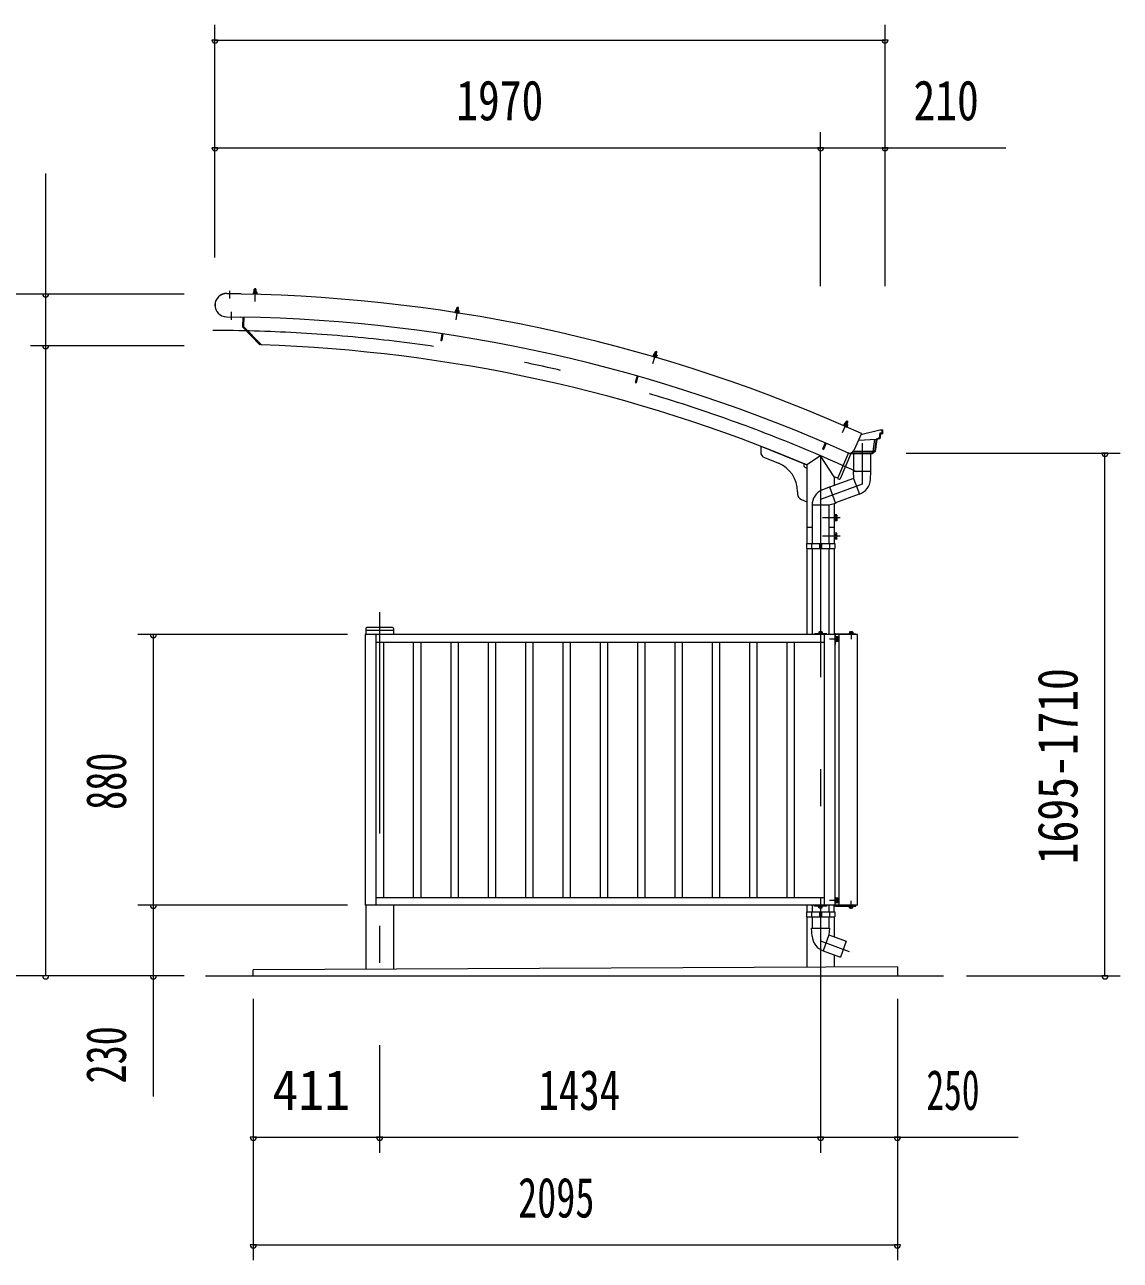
# Model space of a CAD drawing. Units: millimetres, scale not verified. Extents: x -26655 to 26659, y -10500 to 10500.
# Drawn here: x 10373 to 13937, y 870 to 4889 of the extents above; entities that cross this region are included whole.
import ezdxf
from ezdxf.enums import TextEntityAlignment as Align

# ---------------------------------------------------------------- set-up
doc = ezdxf.new("R2010")
doc.units = ezdxf.units.MM
doc.header["$LTSCALE"] = 60
doc.linetypes.add('USER3', pattern=[24, 12, -5, 2, -5])
for name, color, linetype, lineweight in [('0-2_1-05BOLD', 7, 'Continuous', 18), ('0-3_1-25CENTER', 3, 'USER3', 18), ('0-4_1-45THIN', 4, 'Continuous', 18), ('0-5_1-55DIM', 3, 'Continuous', 18)]:
    doc.layers.add(name, color=color, linetype=linetype, lineweight=lineweight)
doc.styles.add('ＭＳ ゴシック', font='')
doc.styles.get('ＭＳ ゴシック').set_extended_font_data('MS Gothic')

msp = doc.modelspace()

# ---------------------------------------------------------------- linework, layer by layer
at = {"layer": '0-2_1-05BOLD'}
for p, q in [((11117.6, 4019.91), (11127.39, 4019.65)), ((11119.59, 4019.36), (11119.47, 4014.86)), ((11119.49, 4019.86), (11119.71, 4028.01)), ((11120.74, 4028.98), (11119.71, 4028.01)), ((11125.71, 4027.85), (11119.71, 4028.01)), ((11124.74, 4028.87), (11120.74, 4028.98)), ((11125.71, 4027.85), (11124.74, 4028.87)), ((11125.36, 4019.2), (11125.25, 4014.71)), ((11125.49, 4019.7), (11125.71, 4027.85)), ((11127.39, 4019.65), (11128.25, 4019.12)), ((11128.25, 4019.12), (11128.13, 4014.63)), ((11030.61, 4014.24), (11077.3, 4013.3)), ((11077.31, 4013.8), (11030.62, 4014.74)), ((11077.31, 4013.8), (11077.29, 4012.7)), ((11116.11, 4014.95), (11116.07, 4013.45)), ((11116.07, 4013.45), (11128.57, 4013.12)), ((11116.55, 4013.44), (11116.5, 4011.84)), ((11128.09, 4013.13), (11128.05, 4011.53)), ((11029.1, 3938.65), (11075.79, 3937.72)), ((11773.28, 3954.08), (11773.04, 3952.5)), ((11773.04, 3952.5), (11784.44, 3950.71)), ((11773.05, 3955.64), (11785.4, 3953.7)), ((11775.16, 3960.37), (11784.84, 3958.85)), ((11777.07, 3959.56), (11776.37, 3955.12)), ((11777.03, 3960.07), (11778.3, 3968.13)), ((11784.22, 3967.19), (11778.3, 3968.13)), ((11782.77, 3958.66), (11782.07, 3954.22)), ((11782.96, 3959.14), (11784.22, 3967.19)), ((11784.69, 3952.29), (11784.44, 3950.71)), ((11784.84, 3958.85), (11785.62, 3958.21)), ((11785.62, 3958.21), (11784.92, 3953.77)), ((11785.4, 3953.7), (11785.16, 3952.22)), ((11029.09, 3938.15), (11075.78, 3937.22)), ((11075.79, 3937.71), (11075.78, 3937.22)), ((11082.59, 3937.58), (11081.96, 3906.27)), ((11138.3, 3847.62), (11081.96, 3906.27)), ((11085.78, 3937.52), (11085.19, 3907.53)), ((11143.44, 3846.89), (11085.19, 3907.53)), ((11733.02, 3882.74), (11729.76, 3860.99)), ((11140.61, 3849.84), (11138.3, 3847.62)), ((12421.44, 3816.29), (12423.72, 3824.11)), ((12429.48, 3822.43), (12423.72, 3824.11)), ((12427.19, 3814.61), (12429.48, 3822.43)), ((12416.91, 3812.4), (12416.49, 3810.96)), ((12416.49, 3810.96), (12428.49, 3807.45)), ((12416.95, 3810.83), (12416.5, 3809.29)), ((12416.5, 3809.29), (12427.58, 3806.05)), ((12419.61, 3816.82), (12429.02, 3814.07)), ((12421.4, 3815.77), (12420.14, 3811.46)), ((12426.95, 3814.15), (12425.68, 3809.84)), ((12428.03, 3807.59), (12427.58, 3806.05)), ((12429.71, 3813.34), (12428.45, 3809.03)), ((12429.02, 3814.07), (12429.71, 3813.34)), ((12367.86, 3745.26), (12361.82, 3724.1)), ((13036.87, 3586.06), (13036.23, 3584.59)), ((13036.23, 3584.59), (13046.8, 3579.95)), ((13037.04, 3587.62), (13036.44, 3586.25)), ((13036.44, 3586.25), (13047.88, 3581.23)), ((13037.04, 3587.62), (13048.49, 3582.6)), ((13039.28, 3591.55), (13037.47, 3587.43)), ((13040.28, 3591.66), (13039.28, 3591.55)), ((13041.92, 3590.39), (13040.12, 3586.27)), ((13042.02, 3590.89), (13045.3, 3598.36)), ((13050.79, 3595.95), (13045.3, 3598.36)), ((13047.21, 3588.07), (13045.41, 3583.95)), ((13047.45, 3581.42), (13046.8, 3579.95)), ((13047.52, 3588.48), (13050.79, 3595.95)), ((13048.49, 3582.6), (13047.88, 3581.23)), ((13094.49, 3558.68), (13069.76, 3503.99)), ((13084.67, 3536.97), (13142.77, 3540.95)), ((13136.66, 3540.53), (13131.37, 3500.67)), ((13142.77, 3540.95), (13137.55, 3501.67)), ((13152.81, 3543.64), (13142.77, 3540.95)), ((13154.93, 3559.67), (13152.81, 3543.64)), ((13161.55, 3559.67), (13154.93, 3559.67)), ((13161.55, 3559.67), (13161.55, 3569.67)), ((13163.85, 3557.37), (13163.85, 3569.67)), ((12767, 3517.89), (12917, 3457.25)), ((12767, 3517.89), (12767, 3499.02)), ((12976.82, 3528.6), (12968.12, 3508.39)), ((12968.12, 3508.39), (12971.06, 3507.13)), ((12979.76, 3527.34), (12971.06, 3507.13)), ((13131.37, 3500.67), (13067.7, 3500.67)), ((13137.55, 3501.67), (13128.55, 3494.67)), ((12779.51, 3480.48), (12824.48, 3462.29)), ((12961.55, 3486.67), (12917, 3457.25)), ((12917, 3457.25), (12917, 3200.67)), ((13006.1, 3418.49), (12961.55, 3486.67)), ((13052.57, 3495.79), (13016.99, 3413.12)), ((13059.13, 3490.79), (13025.13, 3411.8)), ((13052.57, 3495.79), (13058.09, 3493.42)), ((13059.63, 3495.59), (13063.76, 3492.37)), ((13062.23, 3496.48), (13064.55, 3494.67)), ((13129.34, 3492.37), (13063.76, 3492.37)), ((13128.55, 3494.67), (13064.55, 3494.67)), ((13069.05, 3492.67), (13069.05, 3435.05)), ((13124.05, 3492.67), (13124.05, 3435.05)), ((13006.1, 3418.49), (13006.1, 3390.14)), ((13067.55, 3435.05), (13069.05, 3413.05)), ((13125.55, 3435.05), (13067.55, 3435.05)), ((13123.79, 3409.25), (13125.56, 3435.05)), ((12966.76, 3375.54), (12990.4, 3386.02)), ((12990.4, 3386.02), (13010.24, 3331.51)), ((13069.05, 3413.05), (12990.92, 3384.61)), ((13016.99, 3413.12), (13022.5, 3410.75)), ((13069.05, 3413.05), (13087.86, 3361.36)), ((12887, 3369.58), (12887, 3362.86)), ((12899.51, 3344.32), (12917, 3337.25)), ((13087.58, 3361.26), (13009.73, 3332.93)), ((12989.05, 3325.4), (12934.05, 3325.4)), ((12934.05, 3325.1), (12934.05, 3200.67)), ((13010.24, 3331.52), (12989.05, 3325.4)), ((12989.05, 3325.4), (12989.06, 3200.67)), ((13006.1, 3330.32), (13006.1, 3200.67)), ((13008.1, 3295.17), (13006.1, 3295.17)), ((13008.1, 3274.17), (13006.1, 3274.17)), ((13008.1, 3295.17), (13008.1, 3274.17)), ((13014.2, 3294.49), (13008.1, 3294.49)), ((13014.2, 3289.58), (13008.1, 3289.58)), ((13014.2, 3279.76), (13008.1, 3279.76)), ((13015.1, 3292.92), (13014.2, 3294.49)), ((12917, 3254.67), (12934.05, 3254.67)), ((12989.05, 3254.67), (13006.1, 3254.67)), ((13014.2, 3234.49), (13008.1, 3234.49)), ((13014.2, 3229.58), (13008.1, 3229.58)), ((13014.2, 3219.76), (13008.1, 3219.76)), ((13015.1, 3232.92), (13014.2, 3234.49)), ((13015.1, 3216.42), (13015.1, 3232.92)), ((12915.41, 3200.67), (13007.7, 3200.67)), ((12917, 3184.67), (12917, 2904.67)), ((12932.45, 3200.67), (12932.45, 3184.67)), ((12934.05, 3184.67), (12934.05, 2904.67)), ((12958.5, 3200.67), (12958.5, 3184.67)), ((12958.5, 3192.67), (12964.6, 3192.67)), ((12964.6, 3200.67), (12964.6, 3184.67)), ((12989.05, 3184.67), (12989.05, 2904.67)), ((12990.65, 3200.67), (12990.65, 3184.67)), ((13008.1, 3214.17), (13006.1, 3214.17)), ((13006.1, 3184.67), (13006.1, 2904.67)), ((13007.7, 3200.67), (13007.7, 3184.67)), ((11480.55, 2904.67), (11480.55, 2024.67)), ((13008.55, 2904.67), (11480.55, 2904.67)), ((11483, 2924.67), (11483, 2904.67)), ((11483, 2919.67), (11572.1, 2919.67)), ((11569.1, 2927.67), (11486, 2927.67)), ((11515.55, 2904.67), (11515.55, 2024.67)), ((11572.1, 2924.67), (11572.1, 2904.67)), ((12941.55, 2907.87), (12941.55, 2904.67)), ((12981.55, 2907.87), (12941.55, 2907.87)), ((12955.3, 2909.47), (12955.3, 2907.87)), ((12956.65, 2913.47), (12966.45, 2913.47)), ((12958.66, 2912.97), (12958.66, 2909.47)), ((12964.44, 2912.97), (12964.44, 2909.47)), ((12966.45, 2913.47), (12967.32, 2912.97)), ((12967.32, 2912.97), (12967.32, 2909.47)), ((12973.55, 2904.67), (12973.55, 2024.67)), ((12981.55, 2907.87), (12981.55, 2904.67)), ((13009.3, 2903.67), (13009.3, 2872.87)), ((13010.9, 2898.17), (13009.3, 2898.17)), ((13082.3, 2904.67), (13010.3, 2904.67)), ((13010.9, 2898.17), (13010.9, 2881.17)), ((13012.9, 2897.47), (13010.9, 2897.47)), ((13018.4, 2895.97), (13018.4, 2883.37)), ((13022.3, 2024.67), (13022.3, 2904.67)), ((13054.85, 2909.47), (13067.35, 2909.47)), ((13054.85, 2909.47), (13054.85, 2907.87)), ((13056.2, 2913.47), (13055.33, 2912.97)), ((13055.33, 2912.97), (13055.33, 2909.47)), ((13058.21, 2912.97), (13058.21, 2909.47)), ((13063.99, 2912.97), (13063.99, 2909.47)), ((13067.35, 2909.47), (13067.35, 2907.87)), ((13082.3, 2024.67), (13082.3, 2904.67)), ((12973.55, 2879.67), (11515.55, 2879.67)), ((13008.55, 2872.87), (13009.3, 2872.87)), ((13010.9, 2881.17), (13009.3, 2881.17)), ((13012.9, 2889.67), (13010.9, 2891.67)), ((13010.9, 2889.67), (13012.9, 2887.67)), ((13017.71, 2893.42), (13012.9, 2893.42)), ((13017.71, 2885.92), (13012.9, 2885.92)), ((13017.71, 2882.16), (13012.9, 2882.16)), ((13018.4, 2883.37), (13017.71, 2882.16)), ((13008.55, 2056.47), (13009.3, 2056.47)), ((13009.3, 2025.67), (13009.3, 2056.47)), ((11483, 2024.67), (11483, 1816.42)), ((11515.55, 2049.67), (12973.55, 2049.67)), ((11572.1, 2024.67), (11572.1, 1816.85)), ((12917, 2024.67), (12917, 2002.67)), ((12934.05, 2024.67), (12934.05, 2002.67)), ((12955.3, 2019.87), (12955.3, 2021.47)), ((12955.3, 2019.87), (12967.8, 2019.87)), ((12955.78, 2016.38), (12955.78, 2019.87)), ((12956.65, 2015.87), (12955.78, 2016.38)), ((12958.66, 2016.38), (12958.66, 2019.87)), ((12964.44, 2016.38), (12964.44, 2019.87)), ((12967.8, 2019.87), (12967.8, 2021.47)), ((12981.55, 2021.47), (12981.55, 2024.67)), ((12989.05, 2024.67), (12989.05, 2002.67)), ((13006.1, 2002.67), (13006.1, 2024.67)), ((13010.9, 2048.17), (13009.3, 2048.17)), ((13010.9, 2031.17), (13009.3, 2031.17)), ((13082.3, 2024.67), (13010.3, 2024.67)), ((13010.9, 2031.17), (13010.9, 2048.17)), ((13010.9, 2039.67), (13012.9, 2041.67)), ((13012.9, 2039.67), (13010.9, 2037.67)), ((13012.9, 2031.87), (13010.9, 2031.87)), ((13017.71, 2047.18), (13012.9, 2047.18)), ((13017.71, 2043.42), (13012.9, 2043.42)), ((13017.71, 2035.92), (13012.9, 2035.92)), ((13018.4, 2045.97), (13017.71, 2047.18)), ((13018.4, 2033.37), (13018.4, 2045.97)), ((13054.85, 2019.87), (13054.85, 2021.47)), ((13054.85, 2019.87), (13067.35, 2019.87)), ((13055.33, 2016.38), (13055.33, 2019.87)), ((13056.2, 2015.87), (13055.33, 2016.38)), ((13058.21, 2016.38), (13058.21, 2019.87)), ((13063.99, 2016.38), (13063.99, 2019.87)), ((13067.35, 2019.87), (13067.35, 2021.47)), ((12915.41, 2002.67), (12915.41, 1986.67)), ((12915.41, 1986.67), (13007.7, 1986.67)), ((12917, 1986.67), (12917, 1823.27)), ((12932.45, 2002.67), (12932.45, 1986.67)), ((12934.05, 1986.67), (12934.05, 1949.76)), ((12958.5, 2002.67), (12958.5, 1986.67)), ((12958.5, 1994.67), (12964.6, 1994.67)), ((12964.6, 2002.67), (12964.6, 1986.67)), ((12989.05, 1986.67), (12989.05, 1949.76)), ((12990.65, 2002.67), (12990.65, 1986.67)), ((13006.1, 1986.67), (13006.1, 1921.56)), ((12932.55, 1949.76), (12990.56, 1949.76)), ((12934.31, 1923.97), (12932.55, 1949.76)), ((12989.05, 1927.76), (12970.24, 1876.08)), ((12970.52, 1875.98), (13026.63, 1855.56)), ((13006.1, 1863.03), (13006.1, 1823.69)), ((13211.55, 1824.67), (11116.55, 1814.67)), ((11116.55, 1794.67), (11116.55, 1814.67)), ((13211.55, 1824.67), (13211.55, 1794.67)), ((10961.55, 1794.67), (13361.55, 1794.67))]:
    msp.add_line(p, q, dxfattribs=at)
for points in [[(11117.6, 4019.91), (11116.71, 4019.43), (11116.59, 4014.94)], [(11116.11, 4014.95), (11128.61, 4014.62), (11128.57, 4013.12)], [(11773.05, 3955.64), (11772.81, 3954.16), (11785.16, 3952.22)], [(11775.16, 3960.37), (11774.21, 3960), (11773.52, 3955.56)], [(11784.22, 3967.19), (11783.39, 3968.34), (11779.44, 3968.96), (11778.3, 3968.13)], [(11729.86, 3883.22), (11726.59, 3861.46), (11729.76, 3860.99)], [(12429.48, 3822.43), (12428.8, 3823.67), (12424.97, 3824.79), (12423.72, 3824.11)], [(12416.91, 3812.4), (12428.91, 3808.89), (12428.49, 3807.45)], [(12419.61, 3816.82), (12418.63, 3816.58), (12417.37, 3812.27)], [(12364.78, 3746.13), (12358.75, 3724.98), (12361.82, 3724.1)], [(13040.28, 3591.66), (13049.26, 3587.72), (13049.85, 3586.91), (13048.05, 3582.79)], [(13050.79, 3595.95), (13050.28, 3597.26), (13046.61, 3598.87), (13045.3, 3598.36)], [(13163.85, 3569.67), (13154.95, 3569.67), (13092.68, 3554.67)], [(13144.85, 3539.13), (13139.71, 3500.44), (13129.34, 3492.37)], [(13163.85, 3557.37), (13156.95, 3557.37), (13154.88, 3541.82), (13144.85, 3539.13)], [(13015.1, 3292.92), (13015.1, 3276.42), (13014.2, 3274.85), (13008.1, 3274.85)], [(13008.1, 3214.17), (13008.1, 3235.17), (13006.1, 3235.17)], [(13015.1, 3216.42), (13014.2, 3214.85), (13008.1, 3214.85)], [(12915.41, 3200.67), (12915.41, 3184.67), (13007.7, 3184.67)], [(13008.55, 2904.67), (13008.55, 2024.67), (11480.55, 2024.67)], [(12955.3, 2909.47), (12967.8, 2909.47), (12967.8, 2907.87)], [(12956.65, 2913.47), (12955.78, 2912.97), (12955.78, 2909.47)], [(13010.3, 2907.87), (13076.1, 2907.87), (13076.1, 2904.67)], [(13012.9, 2897.47), (13012.9, 2881.87), (13010.9, 2881.87)], [(13018.4, 2895.97), (13017.71, 2897.18), (13012.9, 2897.18)], [(13056.2, 2913.47), (13066, 2913.47), (13066.88, 2912.97), (13066.88, 2909.47)], [(12981.55, 2021.47), (12941.55, 2021.47), (12941.55, 2024.67)], [(12956.65, 2015.87), (12966.45, 2015.87), (12967.32, 2016.38), (12967.32, 2019.87)], [(13010.3, 2021.47), (13076.1, 2021.47), (13076.1, 2024.67)], [(13012.9, 2031.87), (13012.9, 2047.47), (13010.9, 2047.47)], [(13018.4, 2033.37), (13017.71, 2032.17), (13012.9, 2032.17)], [(13056.2, 2015.87), (13066, 2015.87), (13066.88, 2016.38), (13066.88, 2019.87)], [(12915.41, 2002.67), (13007.7, 2002.67), (13007.7, 1986.67)], [(12990.55, 1949.76), (12989.05, 1927.76), (13045.44, 1907.24), (13026.63, 1855.56)]]:
    msp.add_lwpolyline(points, dxfattribs=at)
for centre, radius, start, end in [((11118.1, 4017.58), 2.32, 49.93085, 88.46228), ((11122.26, 4011.28), 8.51, 68.63316, 108.29361), ((11126.76, 4017.35), 2.32, 88.46228, 127.00851), ((11029.85, 3976.45), 38.3, 88.854, 268.854), ((11029.85, 3976.45), 37.8, 88.854, 268.854), ((10984.89, -1106.02), 5119.55, 65.66528, 88.9659), ((11775.36, 3957.99), 2.32, 42.54817, 81.07961), ((11778.68, 3951.2), 8.51, 61.25049, 100.91093), ((11783.92, 3956.65), 2.32, 81.07961, 119.62584), ((10984.89, -1106.02), 5044.55, 65.80466, 88.96758), ((10984.89, -1106.02), 4955.45, 67.05199, 88.16658), ((12419.51, 3814.44), 2.32, 35.1655, 73.69695), ((12421.93, 3807.28), 8.51, 53.86781, 93.52827), ((12427.82, 3812.01), 2.32, 73.69695, 112.24318), ((13039.87, 3589.31), 2.32, 27.78282, 66.31427), ((13041.35, 3581.9), 8.51, 46.48515, 86.1456), ((13047.81, 3585.83), 2.32, 66.31427, 104.8605), ((12787, 3499.02), 20, 180, 247.98738), ((13056.09, 3510.17), 15, 245.66849, 335.66833), ((12787, 3369.58), 100, 0, 67.98738), ((12917, 3457.25), 10, 157.98738, 270), ((13057.29, 3491.58), 2, 336.71333, 66.71333), ((10984.89, -1106.02), 4955.45, 65.78831, 65.92853), ((13023.29, 3412.59), 2, 246.71333, 336.71333), ((13068.92, 3413), 55, 289.83269, 356.09424), ((12907, 3362.86), 20, 180, 247.98738), ((12989.05, 3325.26), 55, 113.90668, 180.16823), ((13011.32, 3292.03), 3.78, 319.57169, 0), ((13001.32, 3284.67), 13.78, 339.1357, 20.8643), ((13011.32, 3277.31), 3.78, 0, 40.43115), ((13011.32, 3232.03), 3.78, 319.56883, 0), ((13001.32, 3224.67), 13.78, 339.13568, 20.86429), ((13011.32, 3217.31), 3.78, 0, 40.4283), ((11486, 2924.67), 3, 90, 180), ((11569.1, 2924.67), 3, 0, 90), ((12957.22, 2911.15), 2.32, 51.46857, 90), ((12961.55, 2904.96), 8.51, 70.17088, 109.83133), ((12965.88, 2911.15), 2.32, 90, 128.54623), ((13010.3, 2903.67), 4.2, 90, 166.21272), ((13010.3, 2903.67), 1, 90, 180), ((13015.53, 2895.3), 2.88, 319.27318, 360), ((13056.77, 2911.15), 2.32, 51.46857, 90), ((13061.1, 2904.96), 8.51, 70.17088, 109.83133), ((13065.43, 2911.15), 2.32, 90, 128.54623), ((13007.94, 2889.67), 10.46, 338.97459, 21.0237), ((13015.53, 2884.04), 2.88, 0, 40.72682), ((12957.22, 2018.19), 2.32, 270, 308.53143), ((12961.55, 2024.38), 8.51, 250.16867, 289.82912), ((12965.88, 2018.19), 2.32, 231.45377, 270), ((13010.3, 2025.67), 4.2, 193.78728, 270), ((13010.3, 2025.67), 1, 180, 270), ((13007.94, 2039.67), 10.46, 338.9763, 21.02541), ((13015.53, 2045.3), 2.88, 319.27318, 360), ((13015.53, 2034.04), 2.88, 0, 40.72682), ((13056.77, 2018.19), 2.32, 270, 308.53143), ((13061.1, 2024.38), 8.51, 250.16867, 289.82912), ((13065.43, 2018.19), 2.32, 231.45377, 270), ((12989.19, 1927.72), 55, 183.90576, 250.16731)]:
    msp.add_arc(centre, radius, start, end, dxfattribs=at)
at = {"layer": '0-3_1-25CENTER'}
for p, q in [((11039.49, 4023.16), (11038.99, 3998.17)), ((11122.81, 4031.68), (11121.64, 3988.17)), ((11045.61, 3929.22), (11046.11, 3954.22)), ((11781.84, 3971.36), (11775.09, 3928.37)), ((12427.66, 3826.87), (12415.44, 3785.09)), ((13049.55, 3600.59), (13032.07, 3560.73)), ((12961.55, 3486.67), (12961.55, 1425.98)), ((13025.1, 3284.67), (12968.1, 3284.67)), ((13025.1, 3224.67), (12968.1, 3224.67)), ((11527.55, 2977.67), (11527.55, 1579.94)), ((13061.1, 2916.38), (13061.1, 2890.19)), ((13022.41, 2889.67), (12990.5, 2889.67)), ((13022.41, 2039.67), (12990.5, 2039.67)), ((13061.1, 2012.96), (13061.1, 2039.15)), ((12961.55, 1908.51), (13054.83, 1874.56))]:
    msp.add_line(p, q, dxfattribs=at)
msp.add_lwpolyline([(13096.55, 3527.89), (13096.55, 3393.79), (12961.55, 3344.66)], dxfattribs=at)
msp.add_arc((10984.89, -1106.02), 5000, 65.24121, 90, dxfattribs=at)
at = {"layer": '0-4_1-45THIN'}
for p, q in [((11120.29, 4019.84), (11120.53, 4028.79)), ((11124.69, 4019.72), (11124.93, 4028.67)), ((11777.82, 3959.95), (11779.21, 3968.79)), ((11782.17, 3959.27), (11783.56, 3968.11)), ((12422.2, 3816.07), (12424.72, 3824.65)), ((12426.43, 3814.83), (12428.94, 3823.42)), ((13042.76, 3590.57), (13046.35, 3598.77)), ((13046.79, 3588.81), (13050.38, 3597)), ((11539.55, 2879.67), (11539.55, 2049.67)), ((11637.05, 2879.67), (11637.05, 2049.67)), ((11661.05, 2879.67), (11661.05, 2049.67)), ((11758.55, 2879.67), (11758.55, 2049.67)), ((11782.55, 2879.67), (11782.55, 2049.67)), ((11880.05, 2879.67), (11880.05, 2049.67)), ((11904.05, 2879.67), (11904.05, 2049.67)), ((12001.55, 2879.67), (12001.55, 2049.67)), ((12025.55, 2879.67), (12025.55, 2049.67)), ((12123.05, 2879.67), (12123.05, 2049.67)), ((12147.05, 2879.67), (12147.05, 2049.67)), ((12244.55, 2879.67), (12244.55, 2049.67)), ((12268.55, 2879.67), (12268.55, 2049.67)), ((12366.05, 2879.67), (12366.05, 2049.67)), ((12390.05, 2879.67), (12390.05, 2049.67)), ((12487.55, 2879.67), (12487.55, 2049.67)), ((12511.55, 2879.67), (12511.55, 2049.67)), ((12609.05, 2879.67), (12609.05, 2049.67)), ((12633.05, 2879.67), (12633.05, 2049.67)), ((12730.55, 2879.67), (12730.55, 2049.67)), ((12754.55, 2879.67), (12754.55, 2049.67)), ((12852.05, 2879.67), (12852.05, 2049.67)), ((12876.05, 2879.67), (12876.05, 2049.67))]:
    msp.add_line(p, q, dxfattribs=at)
at = {"layer": '0-5_1-55DIM'}
for p, q in [((10991.55, 4131.84), (10991.55, 4888.67)), ((13171.55, 4038.67), (13171.55, 4888.67)), ((11001.55, 4838.67), (10981.55, 4838.67)), ((10991.55, 4838.67), (13171.55, 4838.67)), ((13181.55, 4838.67), (13161.55, 4838.67)), ((12961.55, 4038.67), (12961.55, 4538.67)), ((11001.55, 4488.67), (10981.55, 4488.67)), ((10991.55, 4488.67), (13564.05, 4488.67)), ((12971.55, 4488.67), (12951.55, 4488.67)), ((13181.55, 4488.67), (13161.55, 4488.67)), ((10441.56, 1794.67), (10441.56, 4405.17)), ((10891.56, 4012.67), (10041.56, 4012.67)), ((10451.56, 4012.67), (10431.56, 4012.67)), ((10891.56, 3844.67), (10391.56, 3844.67)), ((10451.56, 3844.67), (10431.56, 3844.67)), ((13240.48, 3494.67), (13936.55, 3494.67)), ((13896.55, 3494.67), (13876.55, 3494.67)), ((13886.55, 1794.67), (13886.55, 3494.67)), ((11422.51, 2904.67), (10741.56, 2904.67)), ((10801.56, 2904.67), (10781.56, 2904.67)), ((10791.56, 1402.17), (10791.56, 2904.67)), ((11422.51, 2024.67), (10741.56, 2024.67)), ((10801.56, 2024.67), (10781.56, 2024.67)), ((10891.56, 1794.67), (10041.56, 1794.67)), ((10451.56, 1794.67), (10431.56, 1794.67)), ((10801.56, 1794.67), (10781.56, 1794.67)), ((13436.55, 1794.67), (13936.55, 1794.67)), ((13896.55, 1794.67), (13876.55, 1794.67)), ((11116.55, 1719.67), (11116.55, 869.67)), ((13211.55, 1719.67), (13211.55, 869.67)), ((11527.55, 1569.67), (11527.55, 1219.67)), ((12961.55, 1569.67), (12961.55, 1219.67)), ((11126.55, 1269.67), (11106.55, 1269.67)), ((11116.55, 1269.67), (13604.05, 1269.67)), ((11537.55, 1269.67), (11517.55, 1269.67)), ((12971.55, 1269.67), (12951.55, 1269.67)), ((13221.55, 1269.67), (13201.55, 1269.67)), ((11126.55, 919.67), (11106.55, 919.67)), ((11116.55, 919.67), (13211.55, 919.67)), ((13221.55, 919.67), (13201.55, 919.67))]:
    msp.add_line(p, q, dxfattribs=at)
for centre in [(10991.55, 4838.67), (13171.55, 4838.67), (10991.55, 4488.67), (12961.55, 4488.67), (13171.55, 4488.67), (10441.56, 4012.67), (10441.56, 3844.67), (13886.55, 3494.67), (10791.56, 2904.67), (10791.56, 2024.67), (10441.56, 1794.67), (10791.56, 1794.67), (13886.55, 1794.67), (11116.55, 1269.67), (11527.55, 1269.67), (12961.55, 1269.67), (13211.55, 1269.67), (11116.55, 919.67), (13211.55, 919.67)]:
    msp.add_arc(centre, 10, 180, 0, dxfattribs=at)

# ---------------------------------------------------------------- texts
at = {"layer": '0-5_1-55DIM', "color": 7, "style": 'ＭＳ ゴシック'}
for s, width, p in [('1970', 0.8, (11776.36, 4538.67)), ('210', 0.8, (13263.9, 4538.67)), ('1434', 0.75, (12044.04, 1319.67)), ('250', 0.65, (13305.97, 1319.67)), ('411', 0.95, (11178.83, 1319.67)), ('2095', 0.7, (11978.04, 969.67))]:
    msp.add_text(s, height=130.2, dxfattribs=dict(at, width=width)).set_placement(p, align=Align.BOTTOM_LEFT)
for s, width, p in [('1695-1710', 0.8, (13836.55, 2157.9)), ('880', 0.7, (10741.56, 2334.95)), ('230', 0.7, (10741.56, 1445.03))]:
    msp.add_text(s, height=130.2, rotation=90, dxfattribs=dict(at, width=width)).set_placement(p, align=Align.BOTTOM_LEFT)

doc.saveas('drawing.dxf')
